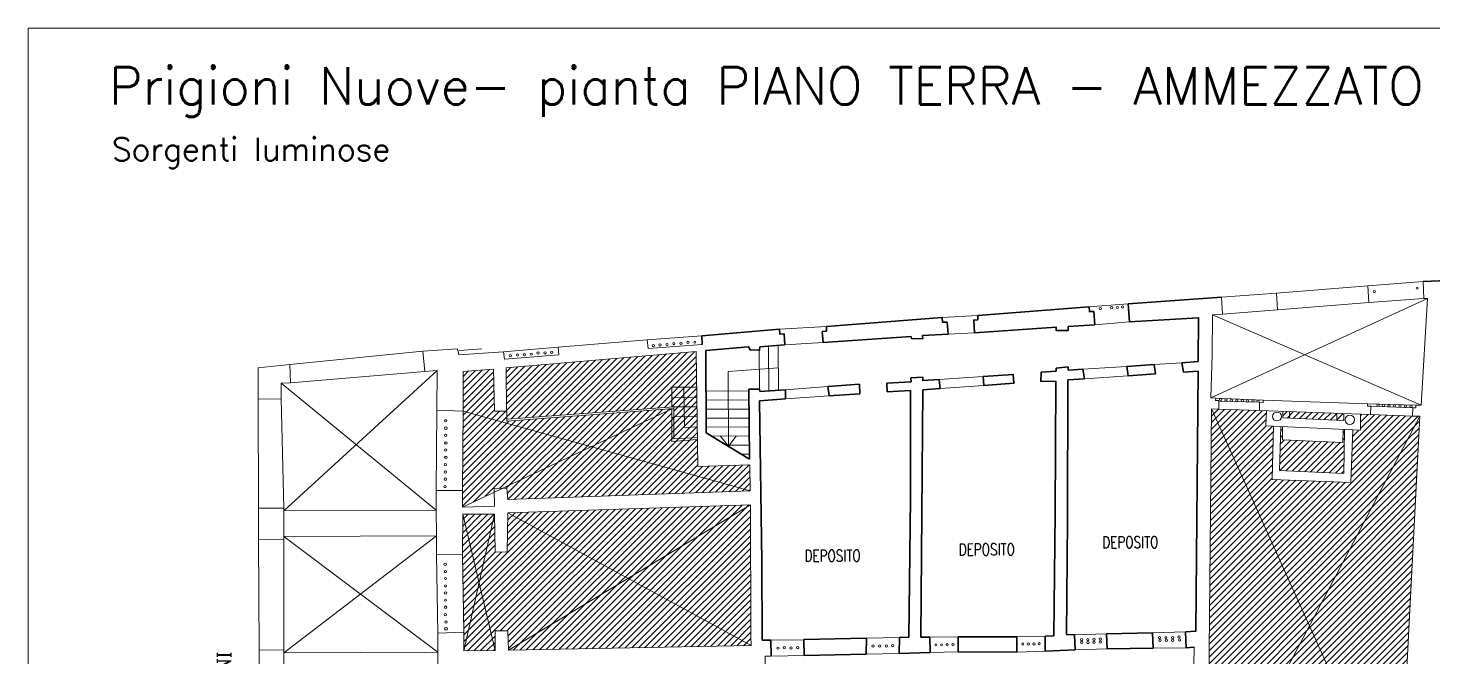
# Model space of a CAD drawing. Header units: metres. Extents: x 13 to 8413, y -14317 to -8377.
# Drawn here: x 13 to 4895, y -10564 to -8377 of the extents above; entities that cross this region are included whole.
import ezdxf
from ezdxf.enums import TextEntityAlignment as Align

# ---------------------------------------------------------------- set-up
doc = ezdxf.new("R2010")
doc.units = ezdxf.units.M
doc.header["$LTSCALE"] = 0.0125
doc.layers.add('muri', color=7, linetype='Continuous', lineweight=9)
doc.styles.add('DITTA', font='COMPLEX.SHX', dxfattribs={"height": 60})
doc.styles.get("Standard").update_dxf_attribs({"font": 'romans.shx'})

msp = doc.modelspace()

# ---------------------------------------------------------------- hatches: boundary and pattern name
at = {"layer": 'muri'}
h = msp.add_hatch(dxfattribs=at)
h.set_pattern_fill('ANSI31', color=252, scale=5, style=0)
h.paths.add_polyline_path([(1522.5, -9985), (1522.4, -10042.6), (1633.2, -9990.5), (1633, -9978), (1661.1, -9977.4), (1968.6, -9832.9), (1524.8, -9709.5)])
h.paths.add_polyline_path([(1630.2, -9563.1), (1524.6, -9570.8), (1524.8, -9709.5), (1968.6, -9832.9), (2250, -9700.6), (1676.2, -9744.3), (1676.3, -9737), (2250, -9694.7), (2250, -9626.3), (2336.2, -9626.3), (2334.3, -9502), (1674.5, -9558.8), (1675, -9709.3), (1633.6, -9709.3)])
h.paths.add_polyline_path([(2521.8, -9986.8), (1968.6, -9832.9), (1661.1, -9977.4), (1677, -9977), (1679.9, -10016.2)])
h.paths.add_polyline_path([(2521.8, -9986.8), (2520.8, -9896.1), (2340.3, -9902.2), (2338.9, -9807.7), (2250, -9814.4), (2250, -9700.6), (1968.6, -9832.9)])
h.paths.add_polyline_path([(2257.3, -9731.1), (2250, -9731.3), (2250, -9814.4), (2338.9, -9807.7), (2338.8, -9800.9), (2257.3, -9806)], flags=17)
h.paths.add_polyline_path([(2257.3, -9806), (2338.8, -9800.9), (2338.2, -9763.2), (2294, -9765.7), (2293.4, -9727.9), (2257.3, -9727.5)], flags=17)
h.paths.add_polyline_path([(2338.2, -9763.2), (2337.7, -9728.4), (2293.4, -9727.9), (2294, -9765.7)], flags=16)
h.paths.add_polyline_path([(2337.7, -9728.4), (2337.2, -9694.2), (2292.8, -9694.2), (2293.4, -9727.9)])
h.paths.add_polyline_path([(2292.8, -9694.2), (2257.3, -9694.2), (2257.3, -9727.5), (2293.4, -9727.9)], flags=17)
h.paths.add_polyline_path([(2292.3, -9662.1), (2250, -9661.5), (2250, -9694.2), (2292.8, -9694.2)], flags=17)
h.paths.add_polyline_path([(2292.3, -9662.1), (2292.8, -9694.2), (2337.2, -9694.2), (2336.7, -9662.7)])
h.paths.add_polyline_path([(2336.7, -9662.7), (2336.2, -9626.3), (2291.8, -9626.3), (2292.3, -9662.1)])
h.paths.add_polyline_path([(2250, -9626.3), (2250, -9661.5), (2292.3, -9662.1), (2291.8, -9626.3)], flags=16)
h = msp.add_hatch(dxfattribs=at)
h.set_pattern_fill('ANSI31', color=252, scale=5, style=0)
h.paths.add_polyline_path([(4126.1, -9701.7), (4112.1, -11126.5), (4466, -10454.8)])
h.paths.add_polyline_path([(4849.4, -9727), (4643.3, -9720), (4643.3, -9775.3), (4616.3, -9774.1), (4610.3, -9956.9), (4336.8, -9946.5), (4341.4, -9761.9), (4315, -9760.8), (4316.5, -9708.4), (4126.1, -9701.7), (4466, -10454.8)])
h = msp.add_hatch(dxfattribs=at)
h.set_pattern_fill('ANSI31', color=252, scale=5, style=0)
h.paths.add_polyline_path([(4588.3, -9772.8), (4583.6, -9772.6), (4582.1, -9818.7), (4372.2, -9809), (4372.2, -9763.3), (4366.3, -9763), (4361.7, -9915.9), (4586.1, -9925.6)])
h.paths.add_polyline_path([(4561.2, -9716.9), (4397.1, -9711.2), (4397.1, -9733.7), (4561.2, -9740.5)])
h.paths.add_polyline_path([(4397.1, -9711.2), (4373, -9710.3), (4373, -9732.7), (4397.1, -9733.7)])
h.paths.add_polyline_path([(4585.3, -9717.8), (4561.2, -9716.9), (4561.2, -9740.5), (4585.3, -9741.5)])
h = msp.add_hatch(dxfattribs=at)
h.set_pattern_fill('ANSI31', color=252, scale=5, style=0)
h.paths.add_polyline_path([(4466, -10454.8), (4112.1, -11126.5), (4776.8, -11143.4)])
h.paths.add_polyline_path([(4849.4, -9727), (4466, -10454.8), (4776.8, -11143.4)])
h = msp.add_hatch(dxfattribs=at)
h.set_pattern_fill('ANSI31', color=252, scale=5, style=0)
h.set_pattern_definition([(45, (75518.579, -4723.45), (-11.22532, 11.22532), [])])
h.paths.add_polyline_path([(2524.1, -10035), (1679.9, -10063.1), (2098.3, -10290.8)])
h.paths.add_polyline_path([(2526.2, -10523.7), (2524.9, -10491.7), (2524.1, -10035), (2098.3, -10290.8)])
h.paths.add_polyline_path([(2098.3, -10290.8), (1682.3, -10540.9), (2526.2, -10523.7)])
h.paths.add_polyline_path([(2098.3, -10290.8), (1679.9, -10063.1), (1678, -10200), (1635.9, -10198.1), (1633.9, -10067), (1580.1, -10305.6), (1635.6, -10541.7), (1635.6, -10473), (1680.6, -10473), (1682.3, -10540.9)])
h.paths.add_polyline_path([(1580.1, -10305.6), (1633.9, -10067), (1524.3, -10068)])
h.paths.add_polyline_path([(1580.1, -10305.6), (1526.7, -10542.5), (1635.6, -10541.7)])
h.paths.add_polyline_path([(1580.1, -10305.6), (1524.3, -10068), (1522.4, -10207.9), (1527, -10478.1), (1526.7, -10542.5)])

# ---------------------------------------------------------------- linework, layer by layer
at = {"layer": 'muri', "linetype": 'Continuous', "ltscale": 0.1}
msp.add_line((5933, -8377.1), (13, -8377.1), dxfattribs=at)
at = {"layer": 'muri', "color": 252}
for p, q in [((4876.3, -9317), (4123.2, -9662.8)), ((2624.1, -9424.5), (2787.1, -9414.9)), ((4129.6, -9373.7), (4854.3, -9688.6)), ((2775.9, -9470.4), (2642.9, -9478.5)), ((922.1, -9547.5), (1384.3, -9500.1)), ((1434.2, -9567.6), (901.6, -10055.8)), ((892.5, -9611.5), (1431.6, -10053.5)), ((924.8, -9610.5), (1392.1, -9571.5)), ((892.5, -9666.2), (901.5, -10046.2)), ((812.3, -9667.1), (813.8, -10046.5)), ((2250, -9700.6), (1522.4, -10042.6)), ((1524.8, -9709.5), (2521.8, -9986.8)), ((4126.1, -9701.7), (4776.8, -11143.4)), ((4316.5, -9708.4), (4315, -9760.8)), ((4849.4, -9727), (4112.1, -11126.5)), ((4315, -9760.8), (4341.4, -9761.9)), ((4341.4, -9761.9), (4336.8, -9946.5)), ((4643.3, -9775.3), (4643.3, -9720)), ((4849.4, -9727), (4776.8, -11143.4)), ((2446.6, -9831.4), (2419, -9796.1)), ((2446.6, -9831.4), (2474.1, -9796.1)), ((4610.3, -9956.9), (4616.3, -9774.1)), ((4616.3, -9774.1), (4643.3, -9775.3)), ((4336.8, -9946.5), (4610.3, -9956.9)), ((901.6, -10055.8), (1431.6, -10053.5)), ((1682.3, -10540.9), (2524.1, -10035)), ((2524.9, -10491.7), (2524.1, -10035)), ((1524.3, -10068), (1635.6, -10541.7)), ((1633.9, -10067), (1526.7, -10542.5)), ((1679.9, -10063.1), (2526.2, -10523.7)), ((902, -10154.4), (901.3, -10540)), ((1432, -10142.4), (901.4, -10549.7)), ((902, -10144.8), (1432, -10142.4)), ((902, -10144.8), (1436.7, -10547.4)), ((814.2, -10155), (815.7, -10539.5)), ((901.4, -10549.7), (1436.7, -10547.4))]:
    msp.add_line(p, q, dxfattribs=at)
at = {"layer": 'muri', "linetype": 'ByBlock', "lineweight": 30}
for p, q in [((3189.2, -9383.8), (2787.1, -9414.9)), ((2624.1, -9424.5), (2354.5, -9447.5)), ((2640.5, -9440.2), (2642.9, -9478.5)), ((2772.8, -9431.9), (2775.9, -9470.4)), ((2352.6, -9475.8), (2352.6, -9475.8)), ((2555.1, -9673), (2562.9, -10232.6)), ((2562.9, -10232.6), (2563.9, -10506))]:
    msp.add_line(p, q, dxfattribs=at)
at = {"layer": 'muri'}
msp.add_lwpolyline([(13, -14317.1), (13, -8377.1), (8413, -8377.1), (8413, -14317.1)], close=True, dxfattribs=at)
at = {"layer": 'muri', "color": 252}
for points in [[(4351.1, -9298.8), (4668.9, -9273.2)], [(4668.9, -9273.2), (4861.5, -9258.3)], [(4668.9, -9273.2), (4672, -9331.1)], [(4861.5, -9258.3), (4863.6, -9317.7)], [(4160.7, -9312.9), (4351.1, -9298.8)], [(4160.7, -9312.9), (4163.6, -9372.3)], [(4351.1, -9298.8), (4355.4, -9356.8)], [(4863.6, -9317.7), (4672, -9331.1)], [(4863.6, -9317.7), (4876.3, -9317), (4854.3, -9688.6), (4854.3, -9688.6), (4854.3, -9688.6), (4854.3, -9688.6), (4836, -9688.8)], [(3699.2, -9347), (3836.2, -9335.7)], [(4163.6, -9372.3), (4129.6, -9373.7), (4127.5, -9512.8), (4127.5, -9512.8), (4127.5, -9512.8), (4127.5, -9512.8)], [(4355.4, -9356.8), (4163.6, -9372.3)], [(4672, -9331.1), (4355.4, -9356.8)], [(3189.2, -9383.8), (3313.8, -9376.3)], [(3720.5, -9409.1), (3841.1, -9398.7)], [(2355.8, -9478), (2355.8, -9478), (2167.5, -9491.2), (2164.4, -9460.9), (1855.1, -9486.4), (1857, -9512.8), (1857, -9512.8), (1857, -9512.8)], [(2164.4, -9460.9), (2354.5, -9447.5)], [(3210.4, -9441.8), (3302.5, -9436.8)], [(1433.4, -9705.8), (1434.2, -9567.6), (1392.1, -9571.5), (1384.3, -9500.1), (1505.4, -9492.9), (1509.6, -9513.8), (1665.2, -9503), (1668.1, -9528.5), (1857, -9512.8), (1857, -9512.8)], [(1589.3, -9492.9), (1510.9, -9498.2)], [(2340.3, -9902.2), (2334.3, -9502), (1674.5, -9558.8), (1675, -9709.3), (1633.6, -9709.3), (1630.2, -9563.1), (1524.6, -9570.8), (1524.8, -9709.5)], [(1665.2, -9503), (1855.1, -9486.4)], [(2553.6, -9497.4), (2554.7, -9633.2)], [(2586.6, -9483.1), (2587.8, -9638.8)], [(2619.7, -9480.4), (2620.8, -9636.4)], [(4127.5, -9512.8), (4123.2, -9662.8), (4123.2, -9662.8), (4123.2, -9662.8), (4123.2, -9662.8), (4140.5, -9663.7)], [(812, -9558.4), (922.1, -9547.5), (924.8, -9610.5), (892.5, -9611.5), (892.5, -9666.2), (812.3, -9667.1)], [(812, -9558.4), (812, -9581.5), (812.3, -9667.1)], [(2620.3, -9558.4), (2445.7, -9571.7), (2446.6, -9831.4)], [(3678.2, -9563.7), (3831.9, -9553.5)], [(4022.6, -9540.9), (3926.2, -9547.3)], [(3179.4, -9598.9), (3331.9, -9588.7)], [(3836, -9586.2), (3684.8, -9596.3)], [(2336.2, -9626.3), (2250, -9626.3), (2250, -9694.7)], [(2336.7, -9662.7), (2250, -9661.5)], [(2338.2, -9763.2), (2294, -9765.7), (2291.8, -9626.3)], [(2518, -9639.7), (2368.7, -9638.8)], [(2796.5, -9656.5), (2644.7, -9666.8)], [(2645, -9634.6), (2791.8, -9623.6)], [(3333.9, -9619.5), (3182.2, -9630.3)], [(4140.5, -9663.7), (4140.1, -9672.3), (4151, -9672.4)], [(4305.2, -9670.6), (4140.5, -9663.7)], [(1433.4, -9705.8), (1431.3, -9984.9)], [(1433.4, -9705.8), (1524.8, -9709.5)], [(1524.8, -9709.5), (1522.5, -9985)], [(1676.2, -9744.3), (2257.3, -9700.1)], [(1676.8, -9709.3), (1676.2, -9744.3)], [(2338.8, -9800.9), (2257.3, -9806), (2257.3, -9694.2), (1676.3, -9737)], [(2337.2, -9694.2), (2250, -9694.2)], [(2250, -9700.6), (2250, -9814.4), (2338.9, -9807.7)], [(2518.4, -9670.8), (2368.9, -9670.3)], [(2518.7, -9702.3), (2369, -9701.9)], [(4115.6, -10782.9), (4126.1, -9701.7)], [(4126.1, -9701.7), (4150.6, -9702.6)], [(4151, -9674), (4150.6, -9702.6)], [(4150.6, -9702.6), (4293, -9707.5)], [(4293, -9678.2), (4151, -9674)], [(4293, -9707.5), (4293, -9678.2), (4305, -9678.6), (4305.2, -9670.6)], [(4293, -9707.5), (4678.7, -9721)], [(4305.2, -9670.6), (4668.2, -9683.2)], [(4316.5, -9708.4), (4315, -9760.8), (4643.3, -9775.3), (4643.3, -9720)], [(4373, -9710.4), (4373, -9732.7), (4585.3, -9741.5), (4585.3, -9717.9)], [(4397.1, -9711.3), (4397.1, -9733.7)], [(4668.2, -9683.2), (4836, -9688.8)], [(4668.2, -9683.2), (4668.2, -9692.1), (4678.8, -9692.4)], [(4678.7, -9721), (4678.8, -9692.4)], [(4678.8, -9692.4), (4824.9, -9697.2)], [(4824.7, -9726.2), (4824.9, -9697.2)], [(4836, -9688.8), (4835.9, -9697.2), (4824.9, -9697.2)], [(2250, -9731.3), (2257.3, -9731.1)], [(2337.7, -9728.4), (2257.3, -9727.5)], [(2519.1, -9733.3), (2369.1, -9733.3)], [(2519.4, -9764.1), (2369.3, -9764.8)], [(4341.4, -9761.9), (4336.8, -9946.5), (4610.3, -9956.9), (4616.3, -9774.1)], [(4366.3, -9763), (4361.7, -9915.9), (4586.1, -9925.6), (4588.3, -9772.8)], [(4372.2, -9763.3), (4372.2, -9809), (4582.1, -9818.7), (4583.6, -9772.6)], [(4561.2, -9717.1), (4561.2, -9740.5)], [(4678.7, -9721), (4824.7, -9726.2)], [(4824.7, -9726.2), (4849.4, -9727), (4776.8, -11143.4), (4776.8, -11143.4)], [(2519.7, -9795.6), (2388.1, -9796.2)], [(2520.1, -9827.1), (2439.1, -9827)], [(2520.4, -9858.6), (2493.1, -9858.8)], [(2520.8, -9896.1), (2340.3, -9902.2)], [(2521.8, -9986.8), (2521.8, -9986.8), (2520.8, -9896.1)], [(1522.5, -9985), (1431.3, -9984.9)], [(1431.3, -9984.9), (1432.3, -10208.8)], [(1522.5, -9985), (1522.4, -10042.6), (1633.9, -10039.6), (1633, -9978), (1677, -9977), (1679.9, -10016.2), (2521.8, -9986.8)], [(1522.5, -9985), (1522.4, -10042.6)], [(813.8, -10046.5), (901.5, -10046.2), (902, -10154.4), (814.2, -10155)], [(813.8, -10046.5), (814.2, -10155)], [(2524.1, -10035), (1679.9, -10063.1), (1678, -10200), (1635.9, -10198.1), (1633.9, -10067), (1524.3, -10068), (1522.4, -10207.9)], [(2520.1, -10034.7), (2520.1, -10034.7)], [(1522.4, -10207.9), (1432.3, -10208.8)], [(1432.3, -10208.8), (1436.7, -10481.7)], [(1522.4, -10207.9), (1527, -10478.1)], [(1527, -10478.1), (1436.7, -10481.7)], [(1436.7, -10481.7), (1436.7, -10692.8)], [(1527, -10478.1), (1526.7, -10542.5), (1635.6, -10541.7), (1635.6, -10473), (1680.6, -10473), (1682.3, -10540.9), (2526.2, -10523.7), (2524.9, -10491.7)], [(2926.3, -10498.5), (3041.5, -10495.9)], [(3146.8, -10495.2), (3244.7, -10494.2)], [(3449.2, -10494.2), (3548.1, -10491.3)], [(3760.3, -10484.1), (3649.4, -10487.1)], [(3920.5, -10480.3), (4035.6, -10476.1)], [(815.7, -10539.5), (901.3, -10540), (902.7, -10648.4), (816.2, -10648.4)], [(815.7, -10539.5), (816.2, -10648.4)], [(2594.4, -10506), (2709.2, -10504.2)], [(3548.1, -10544.1), (3449.2, -10547)], [(3762.9, -10536), (3652.3, -10539)], [(3922.4, -10533.1), (4037.8, -10532.4)], [(4061.2, -10784.6), (4065.6, -10529.8)], [(2574.7, -10627.8), (2574.6, -10561.8), (2595.5, -10561.3)], [(2710.1, -10558.8), (2595.5, -10561.3)], [(3040.5, -10551.4), (2925.8, -10553.9)], [(3245.6, -10546), (3147.8, -10549)]]:
    msp.add_lwpolyline(points, dxfattribs=at)
at = {"layer": 'muri', "linetype": 'ByBlock', "lineweight": 30}
for points in [[(4861.5, -9258.3), (5108.9, -9248.2)], [(3836.2, -9335.7), (4160.7, -9312.9)], [(3313.8, -9376.3), (3699.2, -9347)], [(3717.2, -9362.6), (3701.3, -9363), (3700.1, -9346.9)], [(3717.2, -9362.6), (3720.5, -9409.1)], [(3836.2, -9335.7), (3841.1, -9398.7)], [(2772.8, -9431.9), (2787.1, -9431), (2787.1, -9414.9)], [(3206.5, -9399.4), (3190.9, -9399.9), (3189.2, -9383.8)], [(3206.5, -9399.4), (3210.4, -9441.8)], [(3302.5, -9436.8), (3299.6, -9392.3), (3313.1, -9391.6), (3313.8, -9376.3)], [(3586, -9428.4), (3585.3, -9417), (3302.5, -9436.8)], [(3720.5, -9409.1), (3627.7, -9414.9), (3627.6, -9429.1)], [(4080.7, -9384.4), (4080.7, -9384.4), (3841.1, -9398.7)], [(4080.7, -9384.4), (4080.7, -9384.4), (4079.4, -9537.1)], [(4080.7, -9384.4), (4080.7, -9384.4)], [(4080.7, -9384.4), (4080.7, -9384.4)], [(2355.8, -9478), (2354.5, -9447.5)], [(2640.5, -9440.2), (2625.3, -9441.1), (2624.1, -9424.5)], [(2775.9, -9470.4), (3081.7, -9449.8), (3082.6, -9456.4), (3122, -9458.1)], [(3210.4, -9441.8), (3121.3, -9446.2)], [(3121.3, -9446.2), (3122, -9458.1)], [(3302.5, -9436.8), (3302.5, -9436.8), (3302.5, -9436.8), (3302.5, -9436.8)], [(3586, -9428.4), (3627.7, -9429.1)], [(2369.3, -9784.9), (2369.3, -9784.9), (2368.2, -9498.8), (2516.7, -9485.5), (2522, -9496.1), (2555.2, -9497.4), (2556.5, -9485.5), (2642.9, -9478.5)], [(3627.1, -9555), (3585.3, -9559.3)], [(3585.3, -9570.6), (3585.3, -9559.3)], [(3627.1, -9555), (3627, -9567.1)], [(3627, -9567.1), (3678.2, -9563.7)], [(3684.8, -9596.3), (3678.2, -9563.7)], [(3831.9, -9553.5), (3926.2, -9547.3)], [(3831.9, -9553.5), (3836, -9586.2)], [(3926.2, -9547.3), (3931.2, -9579.8)], [(4022.6, -9540.9), (4079.4, -9537.1)], [(4022.6, -9540.9), (4027.9, -9573.3)], [(2791.8, -9623.6), (2902.6, -9615.4)], [(2902.6, -9615.4), (2903.9, -9649.1)], [(3081, -9593.5), (3081.6, -9606.7), (2997.4, -9612)], [(2997.4, -9612), (2998.8, -9642.5)], [(3081, -9593.5), (3122.1, -9590.8), (3122.1, -9602.7), (3179.4, -9598.9)], [(3179.4, -9598.9), (3182.2, -9630.3)], [(3331.9, -9588.6), (3436.4, -9581.5), (3439.1, -9612), (3333.9, -9619.5)], [(3331.9, -9588.6), (3333.9, -9619.5)], [(3585.3, -9570.6), (3533.6, -9574.1), (3532.2, -9606), (3585.1, -9604.6), (3585.1, -9604.6), (3585.1, -9604.6), (3585.1, -9604.6), (3585.1, -9604.6), (3585.1, -9604.6), (3585.1, -9604.6)], [(3581.8, -10064.3), (3581.8, -10064.3), (3581.8, -10064.3), (3585.1, -9604.6)], [(3626.9, -9600.2), (3624.9, -10089.2), (3624.9, -10089.2), (3624.9, -10089.2), (3624.9, -10089.2)], [(3684.8, -9596.3), (3626.9, -9600.2)], [(3931.2, -9579.8), (3836, -9586.2)], [(4079.1, -9569.9), (4027.9, -9573.3)], [(4079.1, -9569.9), (4071.1, -10474.6), (4035.6, -10476.1)], [(2520.6, -9876), (2518, -9633.2), (2555.1, -9633.2), (2556.4, -9641.2)], [(2556.4, -9641.2), (2645, -9634.6)], [(2645, -9634.6), (2644.7, -9666.8)], [(2791.8, -9623.6), (2796.5, -9656.5)], [(2903.9, -9649.1), (2796.5, -9656.5)], [(2998.8, -9642.5), (3079, -9637.2)], [(3041.5, -10495.9), (3073.4, -10495.2), (3079, -10013.6), (3079, -9637.2)], [(3122.7, -9634.5), (3115.8, -10494.9), (3115.8, -10494.9), (3115.8, -10494.9), (3115.8, -10494.9), (3115.8, -10494.9)], [(3182.2, -9630.3), (3122.7, -9634.5)], [(2644.7, -9666.8), (2555.1, -9673)], [(2369.3, -9784.9), (2520.6, -9876)], [(3548.1, -10491.3), (3577.4, -10490.3), (3581.8, -10064.3), (3581.8, -10064.3), (3581.8, -10064.3), (3581.8, -10064.3), (3581.8, -10064.3), (3581.8, -10064.3), (3581.8, -10064.3)], [(3621.9, -10486.2), (3624.9, -10089.2)], [(3041.5, -10495.9), (3040.5, -10551.4)], [(3115.8, -10494.9), (3115.8, -10494.9), (3146.8, -10495.2)], [(3146.8, -10495.2), (3147.8, -10549)], [(3244.7, -10494.2), (3245.6, -10546)], [(3244.7, -10494.2), (3245.6, -10546), (3449.2, -10547)], [(3244.7, -10494.2), (3244.7, -10494.2), (3244.7, -10494.2), (3449.2, -10494.2)], [(3449.2, -10494.2), (3449.2, -10547)], [(3548.1, -10491.3), (3548.1, -10544.1)], [(3649.4, -10487.1), (3621.9, -10486.2)], [(3649.4, -10487.1), (3652.3, -10539)], [(3922.4, -10533.1), (3920.5, -10480.3), (3760.3, -10484.1)], [(3760.3, -10484.1), (3762.9, -10536)], [(3922.4, -10533.1), (3920.5, -10480.3)], [(4037.8, -10532.4), (4035.6, -10476.1)], [(2563.9, -10506), (2592.2, -10506), (2594.4, -10506)], [(2594.4, -10506), (2595.5, -10561.3)], [(2709.2, -10503.4), (2926.3, -10498.5)], [(2709.2, -10503.4), (2709.2, -10504.2)], [(2709.2, -10504.2), (2710.4, -10558.7)], [(2926.3, -10498.5), (2925.8, -10553.9)], [(3548.1, -10544.1), (3652.3, -10539)], [(3762.9, -10536), (3922.4, -10533.1), (3922.4, -10533.1)], [(4065.6, -10529.8), (4037.8, -10532.4)], [(2710.1, -10558.8), (2925.8, -10553.9)], [(3040.5, -10551.4), (3147.8, -10549)]]:
    msp.add_lwpolyline(points, dxfattribs=at)
at = {"layer": 'muri', "color": 252}
for centre, radius in [((4691.3, -9293.1), 3.94), ((4840.5, -9281.6), 3.94), ((3739.7, -9352.7), 3.94), ((3778.4, -9349.4), 3.94), ((3798.4, -9348.8), 3.94), ((3816.4, -9346.9), 3.94), ((2257, -9474.5), 3.94), ((2281.9, -9473.1), 3.94), ((2305.9, -9470.2), 3.94), ((2330, -9469.4), 3.94), ((1689, -9516.2), 3.94), ((1713.8, -9514), 3.94), ((1737.9, -9513.2), 3.94), ((1762, -9511.1), 3.94), ((1785.3, -9507.4), 3.94), ((1809.4, -9506.7), 3.94), ((1832.8, -9504.5), 3.94), ((2185.5, -9481.1), 3.94), ((2208.9, -9478.9), 3.94), ((2233.7, -9477.5), 3.94), ((4157.2, -9669.7), 3.94), ((4176.4, -9670.2), 3.94), ((4195, -9671.5), 3.94), ((4213.7, -9672.4), 3.94), ((4232.8, -9672.4), 3.94), ((4251.5, -9673.7), 3.94), ((4269.5, -9673.8), 3.94), ((4287.7, -9674.4), 3.94), ((4352.9, -9727.8), 15.6), ((4704.2, -9688.1), 3.94), ((4723.2, -9689.4), 3.94), ((4742.4, -9690.6), 3.94), ((4761.6, -9690.4), 3.94), ((4781, -9691.3), 3.94), ((4799.7, -9691.3), 3.94), ((4818.7, -9692.3), 3.94), ((1464.8, -9768.4), 4.56), ((1464.1, -9742.5), 3.61), ((4606.3, -9739.1), 16.3), ((1464.1, -9793.6), 4.33), ((1464.1, -9844.8), 4.08), ((1464.8, -9819.6), 4.2), ((1462.6, -9895.3), 4.08), ((1464.8, -9870), 4.2), ((1462.6, -9945.7), 4.2), ((1463.4, -9921.2), 4.2), ((1461.9, -9971.7), 4.08), ((1462.6, -10242.1), 4.39), ((1463.4, -10267.3), 3.88), ((1463.4, -10291.1), 3.6), ((1463.4, -10341.6), 4.39), ((1463.4, -10317.1), 3.61), ((1464.1, -10391.3), 4.56), ((1463.4, -10366.8), 3.61), ((1463.4, -10416.5), 4.08), ((1465.5, -10442.5), 4.33), ((1465.5, -10466.3), 5.05), ((3944.9, -10496.5), 3.94), ((3966.9, -10497), 3.94), ((3990.4, -10496.5), 3.94), ((4012.4, -10494.6), 3.94), ((2619, -10533.4), 3.94), ((2641.5, -10531.9), 3.94), ((2664, -10532.4), 3.94), ((2687, -10531.5), 3.94), ((2949.3, -10525.7), 3.94), ((2972.3, -10525.7), 3.94), ((2995.3, -10525.7), 3.94), ((3017.8, -10524.3), 3.94), ((3167.7, -10521.9), 3.94), ((3187.4, -10521.9), 3.94), ((3207, -10521.5), 3.94), ((3227.1, -10521.5), 3.94), ((3469.9, -10519.1), 3.94), ((3489.5, -10519.1), 3.94), ((3508.7, -10518.6), 3.94), ((3526.8, -10518.1), 3.94), ((3674.4, -10503.7), 3.94), ((3674.9, -10513.2), 3.94), ((3695.9, -10503.7), 3.94), ((3696.4, -10514.2), 3.94), ((3717.5, -10502.7), 3.94), ((3717.5, -10513.2), 3.94), ((3739, -10501.8), 3.94), ((3739.5, -10512.3), 3.94), ((3946.3, -10506.1), 3.94), ((3968.4, -10506.1), 3.94), ((3990.9, -10506.1), 3.94), ((4014.8, -10504.6), 3.94)]:
    msp.add_circle(centre, radius, dxfattribs=at)

# ---------------------------------------------------------------- texts
at = {"layer": 'muri', "width": 0.75}
for p in [(3843.6, -10185.6), (2808.9, -10232.3), (3344.7, -10210.6)]:
    msp.add_text('DEPOSITO', height=40.75, rotation=0.1686, dxfattribs=at).set_placement(p, align=Align.CENTER)
at = {"layer": 'muri', "color": 252, "style": 'DITTA'}
msp.add_text('LATO RIVA DEGLI SCHIAVONI', height=47.248, rotation=90, dxfattribs=at).set_placement((718.7, -11018.3), align=Align.CENTER)
at = {"layer": 'muri', "attachment_point": 1}
for s, insert, char_height, width in [('Prigioni Nuove- pianta PIANO TERRA - AMMEZZATO', (293.9, -8512.8), 130, 40000), ('Sorgenti luminose', (304.4, -8758.4), 80, 2778.71)]:
    msp.add_mtext(s, dxfattribs=dict(at, insert=insert, char_height=char_height, width=width))

doc.saveas('drawing.dxf')
